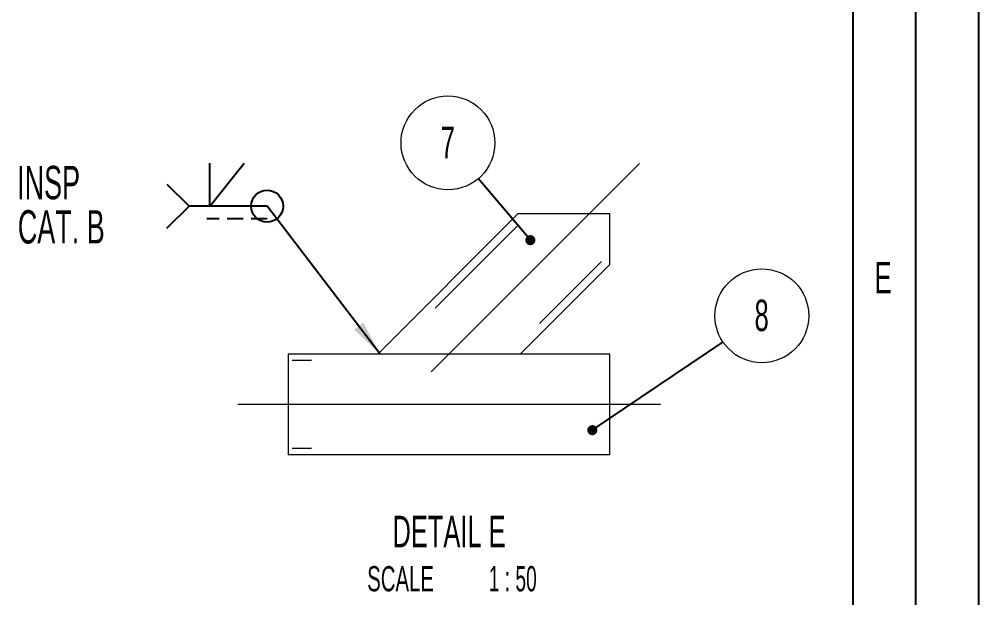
# Paper-space layout 'Sheet2' of a CAD drawing. Header units: millimetres. Extents: x 0 to 420, y 0 to 300.
# Drawn here: x 343.8 to 420, y 49.3 to 95.2 of the extents above; entities that cross this region are included whole.
import ezdxf

# ---------------------------------------------------------------- set-up
doc = ezdxf.new("R2010")
doc.units = ezdxf.units.MM
doc.linetypes.add('CENTERX2', pattern=[20.32, 12.7, -2.54, 2.54, -2.54])
doc.linetypes.add('HIDDEN', pattern=[1.905, 1.27, -0.635])
doc.layers.add('BORDER', color=7, linetype='Continuous')
doc.layers.add('DIMS', color=7, linetype='Continuous')
doc.styles.add('SLDTEXTSTYLE0', font='TXT', dxfattribs={"width": 0.605})
doc.styles.add('SLDTEXTSTYLE2', font='TXT', dxfattribs={"width": 0.57})
doc.dimstyles.new('SLDDIMSTYLE0', dxfattribs={"dimtxt": 0.18, "dimasz": 0.8, "dimexe": 0, "dimexo": 0.0625, "dimgap": 0, "dimtad": 0, "dimtih": 1, "dimtoh": 1, "dimdec": 0, "dimrnd": 1e-09, "dimzin": 0, "dimdsep": 46, "dimtxsty": 'Standard', "dimblk1": 'DOT', "dimblk2": 'DOT', "dimsah": 1, "dimcen": 0.09, "dimadec": 0, "dimazin": 0, "dimtfac": 0.8, "dimtdec": 0, "dimtofl": 0, "dimtmove": 0, "dimatfit": 3, "dimldrblk": 'DOT', "dimfxl": 1, "dimfrac": 2, "dimtolj": 1, "dimtzin": 0, "dimarcsym": 0})
doc.dimstyles.new('SLDDIMSTYLE4', dxfattribs={"dimtxt": 0.18, "dimasz": 2.8, "dimexe": 0, "dimexo": 0.0625, "dimgap": 0, "dimtad": 0, "dimtih": 1, "dimtoh": 1, "dimdec": 0, "dimrnd": 1e-09, "dimzin": 0, "dimdsep": 46, "dimtxsty": 'Standard', "dimsah": 1, "dimcen": 0.09, "dimadec": 0, "dimazin": 0, "dimtfac": 2.8, "dimtdec": 0, "dimtofl": 0, "dimtmove": 0, "dimatfit": 3, "dimfxl": 1, "dimfrac": 2, "dimtolj": 1, "dimtzin": 0, "dimarcsym": 0})

# ---------------------------------------------------------------- blocks, each defined once
blk = doc.blocks.new('SW_NOTE_0_222')
at = {"color": 0, "linetype": 'Continuous', "lineweight": 0}
blk.add_circle((-2.407, 2.841), 3.723, dxfattribs=at)
at = {"color": 0, "linetype": 'Continuous', "lineweight": 0, "insert": (-2.424, 4.125), "char_height": 2.5, "attachment_point": 2, "style": 'SLDTEXTSTYLE0'}
blk.add_mtext('7', dxfattribs=at)
blk = doc.blocks.new('_Dot')
at = {"color": 0, "linetype": 'ByBlock', "lineweight": -2}
blk.add_line((-0.5, 0), (-1, 0), dxfattribs=at)
at = {"color": 0, "linetype": 'ByBlock', "const_width": 0.5}
blk.add_lwpolyline([(-0.25, 0, 1), (0.25, 0, 1)], format="xyb", close=True, dxfattribs=at)
blk = doc.blocks.new('SW_NOTE_0_223')
at = {"color": 0, "linetype": 'Continuous', "lineweight": 0}
blk.add_circle((3.087, 2.082), 3.723, dxfattribs=at)
at = {"color": 0, "linetype": 'Continuous', "lineweight": 0, "insert": (3.069, 3.366), "char_height": 2.5, "attachment_point": 2, "style": 'SLDTEXTSTYLE0'}
blk.add_mtext('8', dxfattribs=at)
blk = doc.blocks.new('SW_SYMBOL_WELD_BUSB')
at = {"layer": 'DIMS', "color": 0}
for q in [(200, 1000), (1000, 1000)]:
    blk.add_line((200, 0), q, dxfattribs=at)
blk = doc.blocks.new('SW_WELDSYMBOL_2')
at = {"layer": 'DIMS', "color": 0}
for p in [(-7.95, 1.758), (-7.95, -1.758), (0, 0)]:
    blk.add_line(p, (-6.192, 0), dxfattribs=at)
at = {"layer": 'DIMS', "color": 0, "linetype": 'HIDDEN'}
blk.add_line((0, -1), (-4.786, -1), dxfattribs=at)
at = {"layer": 'DIMS', "color": 0}
blk.add_circle((0, 0), 1.266, dxfattribs=at)
at = {"layer": 'DIMS', "color": 0, "xscale": 0.003410658394813324, "yscale": 0.003410658394813324, "zscale": 0.003410658394813324}
blk.add_blockref('SW_SYMBOL_WELD_BUSB', (-5.226, 0.011), dxfattribs=at)
at = {"layer": 'DIMS', "color": 0, "char_height": 2.6458, "attachment_point": 1, "style": 'SLDTEXTSTYLE0'}
for s, insert in [('INSP', (-19.848, 3.196)), ('CAT. B', (-19.793, -0.319))]:
    blk.add_mtext(s, dxfattribs=dict(at, insert=insert))

psp = doc.layouts.new('Sheet2')

# ---------------------------------------------------------------- linework, layer by layer
at = {"color": 7, "linetype": 'CENTERX2', "lineweight": 18, "ltscale": 4}
for p, q in [((376.5229121, 67.205522), (393.0600729, 83.7426829)), ((394.7163382, 64.6197366), (361.1579123, 64.6197366))]:
    psp.add_line(p, q, dxfattribs=at)
at = {"color": 7, "linetype": 'Continuous', "lineweight": 18}
for p, q in [((372.2802725, 68.6197352), (383.403224, 79.7426819)), ((376.8442241, 72.2785931), (383.4226885, 78.8570612)), ((383.593978, 68.6197352), (390.716342, 75.7420944)), ((385.1183252, 71.049181), (390.0521328, 75.9829867)), ((365.1579085, 68.6197352), (365.1579085, 60.6197356)), ((390.716342, 68.6197352), (365.1579085, 68.6197352)), ((390.716342, 60.6197356), (390.716342, 68.6197352)), ((367.0187426, 68.1197356), (365.486291, 68.1197356)), ((367.0187426, 61.1197375), (365.486291, 61.1197375)), ((390.716342, 60.6197356), (365.1579085, 60.6197356))]:
    psp.add_line(p, q, dxfattribs=at)
at = {"color": 7, "linetype": 'Continuous', "lineweight": 18, "flags": 128}
psp.add_lwpolyline([(390.716342, 75.7420944), (390.716342, 76.6471957), (390.716342, 79.7426819), (384.3083086, 79.7426819), (383.403224, 79.7426819)], dxfattribs=at)
at = {"layer": 'BORDER'}
for p, q in [((420, 0), (420, 297)), ((415, 5), (415, 292))]:
    psp.add_line(p, q, dxfattribs=at)
at = {"layer": 'BORDER', "lineweight": 25}
psp.add_line((410, 287), (410, 10), dxfattribs=at)

# ---------------------------------------------------------------- block references
at = {"color": 7, "linetype": 'Continuous', "lineweight": 0}
for name, p in [('SW_NOTE_0_222', (380.2546793, 82.5498141)), ('SW_NOTE_0_223', (399.6882217, 69.579565))]:
    psp.add_blockref(name, p, dxfattribs=at)
at = {"layer": 'DIMS'}
psp.add_blockref('SW_WELDSYMBOL_2', (363.4915371, 80.365699), dxfattribs=at)

# ---------------------------------------------------------------- texts
at = {"layer": 'BORDER', "insert": (411.7288645, 75.9345648), "char_height": 2.5, "attachment_point": 1, "style": 'SLDTEXTSTYLE0'}
psp.add_mtext('E', dxfattribs=at)
at = {"layer": 'DIMS', "attachment_point": 2}
for s, insert, char_height, style in [('DETAIL E', (377.9384522, 55.7846106), 2.5, 'SLDTEXTSTYLE0'), ('SCALE', (374.0908822, 51.7859098), 2, 'SLDTEXTSTYLE0'), ('1 : 50', (382.9943542, 51.7859098), 2, 'SLDTEXTSTYLE2')]:
    psp.add_mtext(s, dxfattribs=dict(at, insert=insert, char_height=char_height, style=style))

# ---------------------------------------------------------------- leaders
at = {"color": 7, "linetype": 'Continuous', "lineweight": 0}
for points in [[(384.3923258, 77.6650052), (380.2546793, 82.5498141)], [(389.3112009, 62.5802339), (399.6882217, 69.579565)]]:
    psp.add_leader(points, dimstyle='SLDDIMSTYLE0', dxfattribs=at)
at = {"layer": 'DIMS'}
psp.add_leader([(372.4638149, 68.6197356), (363.4915371, 80.365699)], dimstyle='SLDDIMSTYLE4', dxfattribs=at)

doc.saveas('drawing.dxf')
